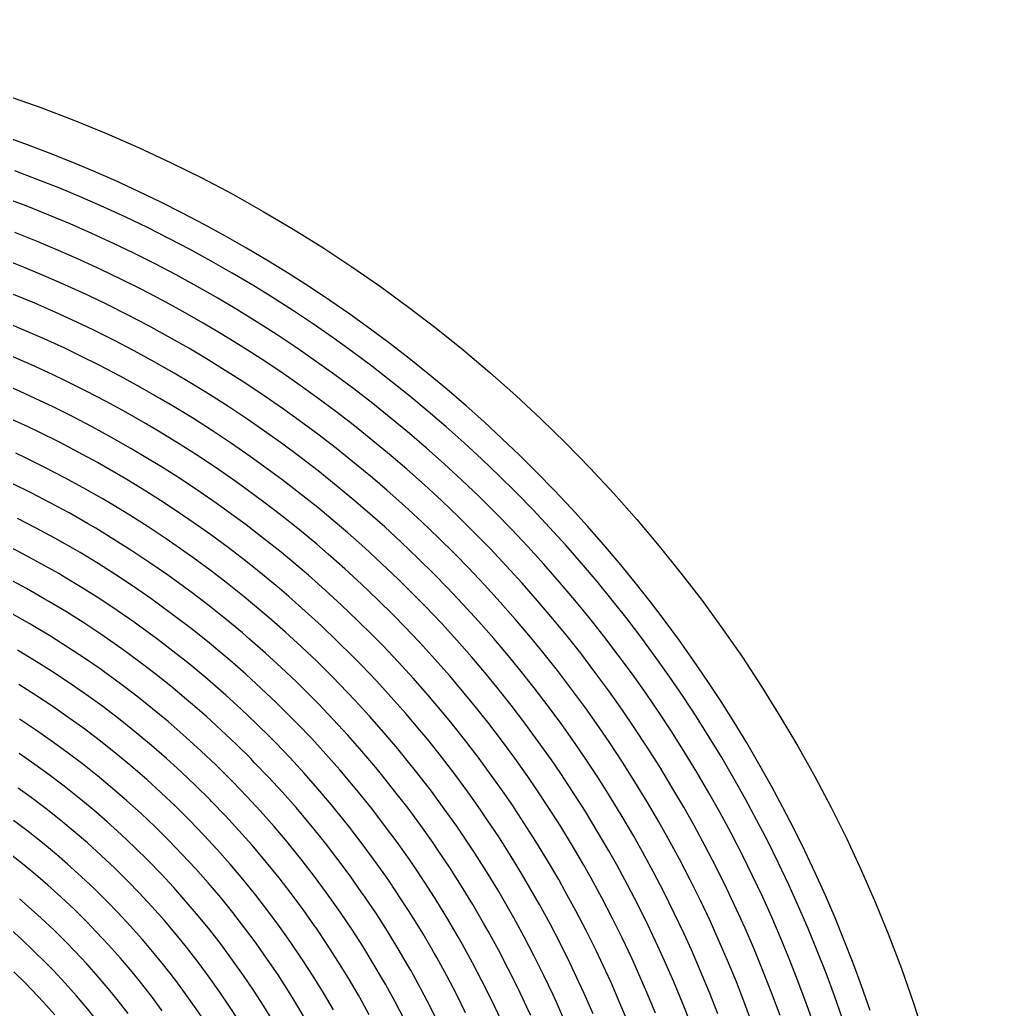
# Model space of a CAD drawing. Header units: inches. Extents: x -5.5 to 5.5, y -5.5 to 5.5.
# Drawn here: x 1.811 to 5.5, y 1.737 to 5.5 of the extents above; entities that cross this region are included whole.
import ezdxf

# ---------------------------------------------------------------- set-up
doc = ezdxf.new("R2010")
doc.units = ezdxf.units.IN
doc.header["$MEASUREMENT"] = 0
doc.linetypes.add('Continuous2', pattern=[0])
doc.layers.add('Unnamed Level 1', color=1, linetype='Continuous')

msp = doc.modelspace()

# ---------------------------------------------------------------- linework, layer by layer
at = {"layer": 'Unnamed Level 1', "color": 4, "linetype": 'Continuous2', "lineweight": -3}
for p, q in [((1.8303, 5.0287), (1.7432, 5.0598)), ((1.9209, 4.9944), (1.8303, 5.0287)), ((2.0068, 4.9602), (1.9209, 4.9944)), ((2.0922, 4.9244), (2.0068, 4.9602)), ((1.8779, 4.8931), (1.7927, 4.9253)), ((1.963, 4.8593), (1.8779, 4.8931)), ((2.1769, 4.8873), (2.0922, 4.9244)), ((2.0474, 4.824), (1.963, 4.8593)), ((2.2609, 4.8486), (2.1769, 4.8873)), ((1.8349, 4.7918), (1.755, 4.8219)), ((2.1313, 4.7872), (2.0474, 4.824)), ((2.3481, 4.8066), (2.2609, 4.8486)), ((1.9191, 4.7584), (1.8349, 4.7918)), ((2.2145, 4.7489), (2.1313, 4.7872)), ((2.4308, 4.765), (2.3481, 4.8066)), ((2.0027, 4.7234), (1.9191, 4.7584)), ((2.2965, 4.7095), (2.2145, 4.7489)), ((2.5127, 4.722), (2.4308, 4.765)), ((2.0857, 4.6871), (2.0027, 4.7234)), ((2.3783, 4.6684), (2.2965, 4.7095)), ((2.5938, 4.6776), (2.5127, 4.722)), ((1.8753, 4.6574), (1.7919, 4.6905)), ((2.168, 4.6492), (2.0857, 4.6871)), ((2.4594, 4.6258), (2.3783, 4.6684)), ((2.6742, 4.6318), (2.5938, 4.6776)), ((1.958, 4.6229), (1.8753, 4.6574)), ((2.2448, 4.6123), (2.168, 4.6492)), ((2.7573, 4.5824), (2.6742, 4.6318)), ((2.0401, 4.587), (1.958, 4.6229)), ((2.3258, 4.5717), (2.2448, 4.6123)), ((2.5397, 4.5819), (2.4594, 4.6258)), ((1.8315, 4.5565), (1.749, 4.5891)), ((1.9133, 4.5224), (1.8315, 4.5565)), ((2.1215, 4.5495), (2.0401, 4.587)), ((2.406, 4.5296), (2.3258, 4.5717)), ((2.6192, 4.5365), (2.5397, 4.5819)), ((2.836, 4.5338), (2.7573, 4.5824)), ((1.9945, 4.4869), (1.9133, 4.5224)), ((2.1932, 4.5151), (2.1215, 4.5495)), ((2.4855, 4.4861), (2.406, 4.5296)), ((2.6973, 4.4901), (2.6192, 4.5365)), ((2.9138, 4.4838), (2.836, 4.5338)), ((2.075, 4.4498), (1.9945, 4.4869)), ((2.2733, 4.4749), (2.1932, 4.5151)), ((2.5642, 4.4413), (2.4855, 4.4861)), ((2.7753, 4.442), (2.6973, 4.4901)), ((2.9908, 4.4325), (2.9138, 4.4838)), ((1.8686, 4.4219), (1.7877, 4.4556)), ((2.1416, 4.4179), (2.075, 4.4498)), ((2.3527, 4.4334), (2.2733, 4.4749)), ((2.6374, 4.3978), (2.5642, 4.4413)), ((2.8523, 4.3926), (2.7753, 4.442)), ((1.9489, 4.3867), (1.8686, 4.4219)), ((2.2209, 4.3782), (2.1416, 4.4179)), ((2.4313, 4.3904), (2.3527, 4.4334)), ((3.0668, 4.3798), (2.9908, 4.4325)), ((2.0285, 4.3502), (1.9489, 4.3867)), ((2.2994, 4.3371), (2.2209, 4.3782)), ((2.5092, 4.346), (2.4313, 4.3904)), ((2.7145, 4.3503), (2.6374, 4.3978)), ((2.9285, 4.3418), (2.8523, 4.3926)), ((3.1452, 4.3235), (3.0668, 4.3798)), ((1.824, 4.3213), (1.744, 4.3546)), ((2.0901, 4.3206), (2.0285, 4.3502)), ((2.3772, 4.2946), (2.2994, 4.3371)), ((2.5775, 4.3055), (2.5092, 4.346)), ((2.7908, 4.3014), (2.7145, 4.3503)), ((3.0037, 4.2897), (2.9285, 4.3418)), ((1.9033, 4.2866), (1.824, 4.3213)), ((2.1685, 4.2814), (2.0901, 4.3206)), ((2.4542, 4.2507), (2.3772, 4.2946)), ((2.6539, 4.2585), (2.5775, 4.3055)), ((2.8662, 4.2512), (2.7908, 4.3014)), ((3.2194, 4.2682), (3.1452, 4.3235)), ((1.982, 4.2505), (1.9033, 4.2866)), ((2.2462, 4.2409), (2.1685, 4.2814)), ((2.7293, 4.2102), (2.6539, 4.2585)), ((3.0775, 4.2368), (3.0037, 4.2897)), ((3.2926, 4.2116), (3.2194, 4.2682)), ((1.8578, 4.1865), (1.7793, 4.2208)), ((2.0386, 4.2233), (1.982, 4.2505)), ((2.1161, 4.1847), (2.0386, 4.2233)), ((2.3231, 4.1989), (2.2462, 4.2409)), ((2.5177, 4.2131), (2.4542, 4.2507)), ((2.9406, 4.1996), (2.8662, 4.2512)), ((3.1509, 4.1821), (3.0775, 4.2368)), ((1.9355, 4.1508), (1.8578, 4.1865)), ((2.1929, 4.1446), (2.1161, 4.1847)), ((2.3992, 4.1555), (2.3231, 4.1989)), ((2.5932, 4.1667), (2.5177, 4.2131)), ((2.8039, 4.1605), (2.7293, 4.2102)), ((3.0097, 4.15), (2.9406, 4.1996)), ((3.2233, 4.1261), (3.1509, 4.1821)), ((3.3647, 4.1538), (3.2926, 4.2116)), ((1.9872, 4.1261), (1.9355, 4.1508)), ((2.2689, 4.1031), (2.1929, 4.1446)), ((2.4579, 4.1207), (2.3992, 4.1555)), ((2.6678, 4.1189), (2.5932, 4.1667)), ((2.8775, 4.1095), (2.8039, 4.1605)), ((3.0824, 4.0959), (3.0097, 4.15)), ((3.4359, 4.0947), (3.3647, 4.1538)), ((1.8122, 4.0864), (1.7347, 4.1202)), ((2.0638, 4.0879), (1.9872, 4.1261)), ((2.3442, 4.0602), (2.2689, 4.1031)), ((2.5326, 4.0749), (2.4579, 4.1207)), ((2.7416, 4.0698), (2.6678, 4.1189)), ((2.942, 4.0632), (2.8775, 4.1095)), ((3.2948, 4.0689), (3.2233, 4.1261)), ((1.889, 4.0511), (1.8122, 4.0864)), ((2.1397, 4.0483), (2.0638, 4.0879)), ((2.6064, 4.0277), (2.5326, 4.0749)), ((2.8144, 4.0194), (2.7416, 4.0698)), ((3.1541, 4.0406), (3.0824, 4.0959)), ((3.3652, 4.0105), (3.2948, 4.0689)), ((3.5091, 4.0318), (3.4359, 4.0947)), ((1.9358, 4.0287), (1.889, 4.0511)), ((2.0115, 3.9911), (1.9358, 4.0287)), ((2.2148, 4.0073), (2.1397, 4.0483)), ((2.3981, 4.0283), (2.3442, 4.0602)), ((2.472, 3.983), (2.3981, 4.0283)), ((2.6793, 3.9792), (2.6064, 4.0277)), ((3.014, 4.0098), (2.942, 4.0632)), ((3.2248, 3.984), (3.1541, 4.0406)), ((3.5781, 3.9702), (3.5091, 4.0318)), ((2.0865, 3.952), (2.0115, 3.9911)), ((2.2892, 3.965), (2.2148, 4.0073)), ((2.8744, 3.9764), (2.8144, 4.0194)), ((3.0849, 3.9551), (3.014, 4.0098)), ((3.434, 3.9513), (3.3652, 4.0105)), ((1.8426, 3.9514), (1.7667, 3.9862)), ((2.1607, 3.9115), (2.0865, 3.952)), ((2.3384, 3.9359), (2.2892, 3.965)), ((2.545, 3.9364), (2.472, 3.983)), ((2.7513, 3.9293), (2.6793, 3.9792)), ((2.9455, 3.9236), (2.8744, 3.9764)), ((3.1548, 3.8991), (3.0849, 3.9551)), ((3.2945, 3.9262), (3.2248, 3.984)), ((3.646, 3.9075), (3.5781, 3.9702)), ((1.8844, 3.9314), (1.8426, 3.9514)), ((1.9592, 3.8943), (1.8844, 3.9314)), ((2.4114, 3.8912), (2.3384, 3.9359)), ((2.6171, 3.8885), (2.545, 3.9364)), ((2.8067, 3.8896), (2.7513, 3.9293)), ((3.0157, 3.8696), (2.9455, 3.9236)), ((3.3589, 3.8708), (3.2945, 3.9262)), ((3.5023, 3.8904), (3.434, 3.9513)), ((2.0333, 3.8557), (1.9592, 3.8943)), ((2.2342, 3.8697), (2.1607, 3.9115)), ((2.4835, 3.8452), (2.4114, 3.8912)), ((2.6882, 3.8392), (2.6171, 3.8885)), ((2.8771, 3.8375), (2.8067, 3.8896)), ((3.2238, 3.8419), (3.1548, 3.8991)), ((3.5696, 3.8284), (3.5023, 3.8904)), ((3.7129, 3.8436), (3.646, 3.9075)), ((1.8331, 3.834), (1.7961, 3.8517)), ((2.1066, 3.8158), (2.0333, 3.8557)), ((2.2787, 3.8434), (2.2342, 3.8697)), ((2.3508, 3.7993), (2.2787, 3.8434)), ((2.5548, 3.7978), (2.4835, 3.8452)), ((2.7391, 3.8028), (2.6882, 3.8392)), ((3.0849, 3.8142), (3.0157, 3.8696)), ((3.2839, 3.7902), (3.2238, 3.8419)), ((3.4266, 3.8106), (3.3589, 3.8708)), ((3.7786, 3.7786), (3.7129, 3.8436)), ((1.907, 3.7974), (1.8331, 3.834)), ((2.1792, 3.7744), (2.1066, 3.8158)), ((2.8087, 3.7512), (2.7391, 3.8028)), ((2.9465, 3.784), (2.8771, 3.8375)), ((3.1531, 3.7577), (3.0849, 3.8142)), ((3.4932, 3.7492), (3.4266, 3.8106)), ((3.6358, 3.7652), (3.5696, 3.8284)), ((1.9802, 3.7594), (1.907, 3.7974)), ((2.219, 3.7509), (2.1792, 3.7744)), ((2.4221, 3.7539), (2.3508, 3.7993)), ((2.6251, 3.7491), (2.5548, 3.7978)), ((3.015, 3.7293), (2.9465, 3.784)), ((3.3509, 3.7307), (3.2839, 3.7902)), ((3.7008, 3.7008), (3.6358, 3.7652)), ((3.846, 3.7096), (3.7786, 3.7786)), ((1.8548, 3.7006), (1.7818, 3.7366)), ((2.0526, 3.72), (1.9802, 3.7594)), ((2.2903, 3.7074), (2.219, 3.7509)), ((2.4926, 3.7071), (2.4221, 3.7539)), ((2.6716, 3.7159), (2.6251, 3.7491)), ((2.8774, 3.6984), (2.8087, 3.7512)), ((3.0823, 3.6734), (3.015, 3.7293)), ((3.209, 3.7097), (3.1531, 3.7577)), ((3.4168, 3.6701), (3.3509, 3.7307)), ((3.5587, 3.6867), (3.4932, 3.7492)), ((1.927, 3.6631), (1.8548, 3.7006)), ((2.1242, 3.6792), (2.0526, 3.72)), ((2.3608, 3.6626), (2.2903, 3.7074)), ((2.5621, 3.659), (2.4926, 3.7071)), ((2.7404, 3.665), (2.6716, 3.7159)), ((2.945, 3.6444), (2.8774, 3.6984)), ((3.2752, 3.6509), (3.209, 3.7097)), ((3.7642, 3.6359), (3.7008, 3.7008)), ((3.9093, 3.6423), (3.846, 3.7096)), ((1.9985, 3.6242), (1.927, 3.6631)), ((2.1594, 3.6584), (2.1242, 3.6792)), ((2.2298, 3.6155), (2.1594, 3.6584)), ((2.4303, 3.6164), (2.3608, 3.6626)), ((2.6041, 3.629), (2.5621, 3.659)), ((2.8083, 3.6129), (2.7404, 3.665)), ((3.134, 3.6291), (3.0823, 3.6734)), ((3.3404, 3.5909), (3.2752, 3.6509)), ((3.4816, 3.6082), (3.4168, 3.6701)), ((3.623, 3.623), (3.5587, 3.6867)), ((2.0692, 3.5839), (1.9985, 3.6242)), ((2.2994, 3.5712), (2.2298, 3.6155)), ((2.499, 3.5689), (2.4303, 3.6164)), ((2.6721, 3.5788), (2.6041, 3.629)), ((2.8751, 3.5595), (2.8083, 3.6129)), ((3.0116, 3.5891), (2.945, 3.6444)), ((3.1996, 3.571), (3.134, 3.6291)), ((3.6824, 3.5623), (3.623, 3.623)), ((3.8269, 3.5694), (3.7642, 3.6359)), ((3.9716, 3.5739), (3.9093, 3.6423)), ((1.8739, 3.5667), (1.8026, 3.6037)), ((2.0999, 3.5658), (2.0692, 3.5839)), ((2.7391, 3.5273), (2.6721, 3.5788)), ((3.0591, 3.5484), (3.0116, 3.5891)), ((3.4045, 3.5297), (3.3404, 3.5909)), ((3.5453, 3.5453), (3.4816, 3.6082)), ((1.9444, 3.5284), (1.8739, 3.5667)), ((2.1694, 3.5235), (2.0999, 3.5658)), ((2.3681, 3.5257), (2.2994, 3.5712)), ((2.5366, 3.542), (2.499, 3.5689)), ((2.6038, 3.4925), (2.5366, 3.542)), ((2.9409, 3.5049), (2.8751, 3.5595)), ((3.124, 3.4911), (3.0591, 3.5484)), ((3.2641, 3.5117), (3.1996, 3.571)), ((3.6006, 3.4886), (3.5453, 3.5453)), ((3.7445, 3.4964), (3.6824, 3.5623)), ((3.8885, 3.5017), (3.8269, 3.5694)), ((4.0326, 3.5044), (3.9716, 3.5739)), ((1.8208, 3.4704), (1.7505, 3.5068)), ((2.0142, 3.4886), (1.9444, 3.5284)), ((2.2381, 3.4799), (2.1694, 3.5235)), ((2.4359, 3.4788), (2.3681, 3.5257)), ((2.8052, 3.4746), (2.7391, 3.5273)), ((2.9842, 3.4678), (2.9409, 3.5049)), ((3.3274, 3.4513), (3.2641, 3.5117)), ((3.4675, 3.4675), (3.4045, 3.5297)), ((3.9489, 3.433), (3.8885, 3.5017)), ((4.0924, 3.4339), (4.0326, 3.5044)), ((1.8904, 3.4326), (1.8208, 3.4704)), ((2.0404, 3.4732), (2.0142, 3.4886)), ((2.109, 3.4316), (2.0404, 3.4732)), ((2.3059, 3.4349), (2.2381, 3.4799)), ((2.4691, 3.455), (2.4359, 3.4788)), ((2.67, 3.4417), (2.6038, 3.4925)), ((2.8702, 3.4206), (2.8052, 3.4746)), ((3.0483, 3.4111), (2.9842, 3.4678)), ((3.1877, 3.4325), (3.124, 3.4911)), ((3.5189, 3.4149), (3.4675, 3.4675)), ((3.6622, 3.4235), (3.6006, 3.4886)), ((3.8055, 3.4295), (3.7445, 3.4964)), ((1.9592, 3.3934), (1.8904, 3.4326)), ((2.1768, 3.3886), (2.109, 3.4316)), ((2.3728, 3.3887), (2.3059, 3.4349)), ((2.5355, 3.4062), (2.4691, 3.455)), ((2.7353, 3.3896), (2.67, 3.4417)), ((3.2504, 3.3728), (3.1877, 3.4325)), ((3.3897, 3.3897), (3.3274, 3.4513)), ((3.8653, 3.3615), (3.8055, 3.4295)), ((4.0081, 3.3632), (3.9489, 3.433)), ((4.1534, 3.3593), (4.0924, 3.4339)), ((1.9809, 3.3806), (1.9592, 3.3934)), ((2.2437, 3.3442), (2.1768, 3.3886)), ((2.4017, 3.368), (2.3728, 3.3887)), ((2.601, 3.3561), (2.5355, 3.4062)), ((2.7995, 3.3363), (2.7353, 3.3896)), ((2.9094, 3.3871), (2.8702, 3.4206)), ((2.9728, 3.3312), (2.9094, 3.3871)), ((3.1114, 3.3533), (3.0483, 3.4111)), ((3.4373, 3.3411), (3.3897, 3.3897)), ((3.5798, 3.3505), (3.5189, 3.4149)), ((3.7225, 3.3573), (3.6622, 3.4235)), ((1.8364, 3.3367), (1.7678, 3.374)), ((2.0486, 3.3396), (1.9809, 3.3806)), ((2.4673, 3.3199), (2.4017, 3.368)), ((2.6654, 3.3047), (2.601, 3.3561)), ((3.1733, 3.2943), (3.1114, 3.3533)), ((3.3119, 3.3119), (3.2504, 3.3728)), ((3.6395, 3.2851), (3.5798, 3.3505)), ((3.7817, 3.2901), (3.7225, 3.3573)), ((3.9238, 3.2925), (3.8653, 3.3615)), ((4.0655, 3.2931), (4.0081, 3.3632)), ((4.2107, 3.2868), (4.1534, 3.3593)), ((1.9042, 3.2981), (1.8364, 3.3367)), ((2.1155, 3.2972), (2.0486, 3.3396)), ((2.3097, 3.2986), (2.2437, 3.3442)), ((2.5319, 3.2704), (2.4673, 3.3199)), ((2.8346, 3.3063), (2.7995, 3.3363)), ((3.0351, 3.274), (2.9728, 3.3312)), ((3.3556, 3.2673), (3.3119, 3.3119)), ((3.4975, 3.2775), (3.4373, 3.3411)), ((1.9215, 3.2879), (1.9042, 3.2981)), ((1.9883, 3.2476), (1.9215, 3.2879)), ((2.1815, 3.2535), (2.1155, 3.2972)), ((2.3344, 3.281), (2.3097, 3.2986)), ((2.3991, 3.2335), (2.3344, 3.281)), ((2.7288, 3.2521), (2.6654, 3.3047)), ((2.8972, 3.2512), (2.8346, 3.3063)), ((3.2341, 3.2341), (3.1733, 3.2943)), ((3.5566, 3.2129), (3.4975, 3.2775)), ((3.698, 3.2186), (3.6395, 3.2851)), ((3.8396, 3.2218), (3.7817, 3.2901)), ((3.9776, 3.2269), (3.9238, 3.2925)), ((4.1222, 3.2213), (4.0655, 3.2931)), ((4.2667, 3.2132), (4.2107, 3.2868)), ((1.8492, 3.2029), (1.7824, 3.2409)), ((2.0543, 3.2058), (1.9883, 3.2476)), ((2.2466, 3.2085), (2.1815, 3.2535)), ((2.5955, 3.2197), (2.5319, 3.2704)), ((2.7598, 3.2256), (2.7288, 3.2521)), ((2.9588, 3.1948), (2.8972, 3.2512)), ((3.0963, 3.2158), (3.0351, 3.274)), ((3.4152, 3.2045), (3.3556, 3.2673)), ((1.8621, 3.1952), (1.8492, 3.2029)), ((2.1193, 3.1627), (2.0543, 3.2058)), ((2.2671, 3.1939), (2.2466, 3.2085)), ((2.4629, 3.1848), (2.3991, 3.2335)), ((2.6581, 3.1678), (2.5955, 3.2197)), ((2.8217, 3.1711), (2.7598, 3.2256)), ((3.1563, 3.1563), (3.0963, 3.2158)), ((3.274, 3.1935), (3.2341, 3.2341)), ((3.4736, 3.1406), (3.4152, 3.2045)), ((3.6144, 3.1471), (3.5566, 3.2129)), ((3.7553, 3.1511), (3.698, 3.2186)), ((3.8898, 3.1606), (3.8396, 3.2218)), ((4.0338, 3.1559), (3.9776, 3.2269)), ((4.1777, 3.1485), (4.1222, 3.2213)), ((4.3214, 3.1387), (4.2667, 3.2132)), ((1.928, 3.1555), (1.8621, 3.1952)), ((2.1835, 3.1184), (2.1193, 3.1627)), ((2.3309, 3.1471), (2.2671, 3.1939)), ((2.5257, 3.1348), (2.4629, 3.1848)), ((2.6851, 3.1448), (2.6581, 3.1678)), ((2.8825, 3.1155), (2.8217, 3.1711)), ((3.0192, 3.1372), (2.9588, 3.1948)), ((3.3329, 3.1314), (3.274, 3.1935)), ((1.993, 3.1144), (1.928, 3.1555)), ((2.3939, 3.0991), (2.3309, 3.1471)), ((2.5874, 3.0835), (2.5257, 3.1348)), ((2.7462, 3.0911), (2.6851, 3.1448)), ((3.0786, 3.0786), (3.0192, 3.1372)), ((3.1924, 3.1196), (3.1563, 3.1563)), ((3.3907, 3.0683), (3.3329, 3.1314)), ((3.5308, 3.0756), (3.4736, 3.1406)), ((3.6711, 3.0804), (3.6144, 3.1471)), ((3.802, 3.0942), (3.7553, 3.1511)), ((3.9454, 3.0904), (3.8898, 3.1606)), ((4.0887, 3.0839), (4.0338, 3.1559)), ((4.2319, 3.0748), (4.1777, 3.1485)), ((4.3748, 3.0633), (4.3214, 3.1387)), ((1.8677, 3.0634), (1.8028, 3.1025)), ((2.0572, 3.072), (1.993, 3.1144)), ((2.1998, 3.1068), (2.1835, 3.1184)), ((2.2628, 3.0607), (2.1998, 3.1068)), ((2.4558, 3.0498), (2.3939, 3.0991)), ((2.8063, 3.0362), (2.7462, 3.0911)), ((2.9422, 3.0587), (2.8825, 3.1155)), ((3.2506, 3.0584), (3.1924, 3.1196)), ((3.857, 3.0248), (3.802, 3.0942)), ((3.9997, 3.0192), (3.9454, 3.0904)), ((1.9318, 3.023), (1.8677, 3.0634)), ((2.1204, 3.0282), (2.0572, 3.072)), ((2.3249, 3.0134), (2.2628, 3.0607)), ((2.5167, 2.9993), (2.4558, 3.0498)), ((2.6104, 3.0639), (2.5874, 3.0835)), ((2.6707, 3.011), (2.6104, 3.0639)), ((3.0008, 3.0008), (2.9422, 3.0587)), ((3.1108, 3.0457), (3.0786, 3.0786)), ((3.3077, 2.996), (3.2506, 3.0584)), ((3.4472, 3.0042), (3.3907, 3.0683)), ((3.5868, 3.0097), (3.5308, 3.0756)), ((3.7142, 3.0279), (3.6711, 3.0804)), ((4.1423, 3.0109), (4.0887, 3.0839)), ((4.2847, 3.0002), (4.2319, 3.0748)), ((4.4291, 2.9838), (4.3748, 3.0633)), ((1.995, 2.9812), (1.9318, 3.023)), ((2.1326, 3.0196), (2.1204, 3.0282)), ((2.1947, 2.9743), (2.1326, 3.0196)), ((2.3859, 2.9648), (2.3249, 3.0134)), ((2.73, 2.9569), (2.6707, 3.011)), ((2.8652, 2.9802), (2.8063, 3.0362)), ((3.1684, 2.9853), (3.1108, 3.0457)), ((3.7686, 2.9593), (3.7142, 3.0279)), ((3.9108, 2.9545), (3.857, 3.0248)), ((4.0528, 2.9471), (3.9997, 3.0192)), ((4.1946, 2.9371), (4.1423, 3.0109)), ((2.0573, 2.9381), (1.995, 2.9812)), ((2.2559, 2.9277), (2.1947, 2.9743)), ((2.5358, 2.983), (2.5167, 2.9993)), ((2.5953, 2.9309), (2.5358, 2.983)), ((2.923, 2.923), (2.8652, 2.9802)), ((3.0293, 2.9717), (3.0008, 3.0008)), ((3.2248, 2.9237), (3.1684, 2.9853)), ((3.3636, 2.9327), (3.3077, 2.996)), ((3.5025, 2.939), (3.4472, 3.0042)), ((3.6264, 2.9615), (3.5868, 3.0097)), ((4.3357, 2.9255), (4.2847, 3.0002)), ((4.4798, 2.9065), (4.4291, 2.9838)), ((1.8707, 2.9316), (1.8075, 2.9713)), ((2.0654, 2.9324), (2.0573, 2.9381)), ((2.446, 2.915), (2.3859, 2.9648)), ((2.7882, 2.9016), (2.73, 2.9569)), ((3.0862, 2.9121), (3.0293, 2.9717)), ((3.5386, 2.895), (3.5025, 2.939)), ((3.6803, 2.8937), (3.6264, 2.9615)), ((3.8218, 2.8897), (3.7686, 2.9593)), ((3.9632, 2.8832), (3.9108, 2.9545)), ((4.1045, 2.874), (4.0528, 2.9471)), ((4.2424, 2.8671), (4.1946, 2.9371)), ((1.9329, 2.8904), (1.8707, 2.9316)), ((2.1267, 2.8878), (2.0654, 2.9324)), ((2.3161, 2.8798), (2.2559, 2.9277)), ((2.4612, 2.9021), (2.446, 2.915)), ((2.5199, 2.8507), (2.4612, 2.9021)), ((2.6538, 2.8776), (2.5953, 2.9309)), ((2.8452, 2.8452), (2.7882, 2.9016)), ((2.9478, 2.8978), (2.923, 2.923)), ((3.004, 2.839), (2.9478, 2.8978)), ((3.1419, 2.8514), (3.0862, 2.9121)), ((3.28, 2.8612), (3.2248, 2.9237)), ((3.4183, 2.8683), (3.3636, 2.9327)), ((4.386, 2.849), (4.3357, 2.9255)), ((4.5292, 2.8283), (4.4798, 2.9065)), ((1.9942, 2.848), (1.9329, 2.8904)), ((2.187, 2.8419), (2.1267, 2.8878)), ((2.3753, 2.8307), (2.3161, 2.8798)), ((2.7112, 2.8231), (2.6538, 2.8776)), ((3.334, 2.7976), (3.28, 2.8612)), ((3.4509, 2.8286), (3.4183, 2.8683)), ((3.5919, 2.8281), (3.5386, 2.895)), ((3.7329, 2.825), (3.6803, 2.8937)), ((3.8737, 2.8192), (3.8218, 2.8897)), ((4.0144, 2.8109), (3.9632, 2.8832)), ((4.1491, 2.8087), (4.1045, 2.874)), ((4.2922, 2.7915), (4.2424, 2.8671)), ((1.8708, 2.7997), (1.8095, 2.8401)), ((2.0587, 2.8013), (1.9942, 2.848)), ((2.2463, 2.7948), (2.187, 2.8419)), ((2.3866, 2.8211), (2.3753, 2.8307)), ((2.5776, 2.7982), (2.5199, 2.8507)), ((2.7674, 2.7674), (2.7112, 2.8231)), ((2.8664, 2.8237), (2.8452, 2.8452)), ((2.9219, 2.7658), (2.8664, 2.8237)), ((3.059, 2.7791), (3.004, 2.839)), ((3.1964, 2.7896), (3.1419, 2.8514)), ((3.5036, 2.7625), (3.4509, 2.8286)), ((3.6439, 2.7602), (3.5919, 2.8281)), ((3.7842, 2.7553), (3.7329, 2.825)), ((4.4349, 2.7717), (4.386, 2.849)), ((4.5772, 2.7494), (4.5292, 2.8283)), ((1.9311, 2.7579), (1.8708, 2.7997)), ((2.1181, 2.7562), (2.0587, 2.8013)), ((2.3046, 2.7465), (2.2463, 2.7948)), ((2.4446, 2.7706), (2.3866, 2.8211)), ((2.6342, 2.7445), (2.5776, 2.7982)), ((3.2497, 2.7268), (3.1964, 2.7896)), ((3.3632, 2.762), (3.334, 2.7976)), ((3.9243, 2.7478), (3.8737, 2.8192)), ((4.0559, 2.7503), (4.0144, 2.8109)), ((4.1984, 2.734), (4.1491, 2.8087)), ((4.3406, 2.715), (4.2922, 2.7915)), ((1.9907, 2.7147), (1.9311, 2.7579)), ((2.1765, 2.7098), (2.1181, 2.7562)), ((2.5014, 2.7188), (2.4446, 2.7706)), ((2.785, 2.7496), (2.7674, 2.7674)), ((2.8397, 2.6925), (2.785, 2.7496)), ((2.9762, 2.7067), (2.9219, 2.7658)), ((3.1129, 2.7181), (3.059, 2.7791)), ((3.4153, 2.6968), (3.3632, 2.762)), ((3.555, 2.6955), (3.5036, 2.7625)), ((3.6947, 2.6914), (3.6439, 2.7602)), ((3.8342, 2.6847), (3.7842, 2.7553)), ((3.9626, 2.6919), (3.9243, 2.7478)), ((4.1046, 2.6764), (4.0559, 2.7503)), ((4.4824, 2.6935), (4.4349, 2.7717)), ((4.6239, 2.6696), (4.5772, 2.7494)), ((2.0492, 2.6704), (1.9907, 2.7147)), ((2.2339, 2.6622), (2.1765, 2.7098)), ((2.3121, 2.7401), (2.3046, 2.7465)), ((2.3692, 2.6903), (2.3121, 2.7401)), ((2.5572, 2.6659), (2.5014, 2.7188)), ((2.6897, 2.6897), (2.6342, 2.7445)), ((3.1655, 2.6561), (3.1129, 2.7181)), ((3.2756, 2.6955), (3.2497, 2.7268)), ((4.2463, 2.6583), (4.1984, 2.734)), ((4.3877, 2.6377), (4.3406, 2.715)), ((1.868, 2.6678), (1.8087, 2.7089)), ((2.4253, 2.6394), (2.3692, 2.6903)), ((2.7036, 2.6755), (2.6897, 2.6897)), ((2.7577, 2.6192), (2.7036, 2.6755)), ((2.8933, 2.6343), (2.8397, 2.6925)), ((3.0293, 2.6466), (2.9762, 2.7067)), ((3.327, 2.6311), (3.2756, 2.6955)), ((3.4661, 2.6306), (3.4153, 2.6968)), ((3.6052, 2.6275), (3.555, 2.6955)), ((3.7441, 2.6216), (3.6947, 2.6914)), ((3.8694, 2.6334), (3.8342, 2.6847)), ((4.0109, 2.6188), (3.9626, 2.6919)), ((4.1521, 2.6016), (4.1046, 2.6764)), ((4.5286, 2.6146), (4.4824, 2.6935)), ((1.9228, 2.6282), (1.868, 2.6678)), ((2.1067, 2.6248), (2.0492, 2.6704)), ((2.294, 2.6101), (2.2339, 2.6622)), ((2.4803, 2.5873), (2.4253, 2.6394)), ((2.6119, 2.6119), (2.5572, 2.6659)), ((2.9458, 2.575), (2.8933, 2.6343)), ((3.0812, 2.5854), (3.0293, 2.6466)), ((3.188, 2.6289), (3.1655, 2.6561)), ((4.2929, 2.5819), (4.2463, 2.6583)), ((4.4333, 2.5596), (4.3877, 2.6377)), ((4.671, 2.5856), (4.6239, 2.6696)), ((1.9804, 2.5846), (1.9228, 2.6282)), ((2.1632, 2.578), (2.1067, 2.6248)), ((2.3492, 2.56), (2.294, 2.6101)), ((2.6223, 2.6013), (2.6119, 2.6119)), ((2.6756, 2.5459), (2.6223, 2.6013)), ((2.8105, 2.5619), (2.7577, 2.6192)), ((3.2388, 2.5654), (3.188, 2.6289)), ((3.3773, 2.5658), (3.327, 2.6311)), ((3.5157, 2.5635), (3.4661, 2.6306)), ((3.654, 2.5585), (3.6052, 2.6275)), ((3.7762, 2.5748), (3.7441, 2.6216)), ((3.9171, 2.5612), (3.8694, 2.6334)), ((4.0578, 2.5449), (4.0109, 2.6188)), ((4.1981, 2.526), (4.1521, 2.6016)), ((4.5729, 2.5356), (4.5286, 2.6146)), ((1.8549, 2.5415), (1.8049, 2.5777)), ((2.0369, 2.5397), (1.9804, 2.5846)), ((2.2187, 2.5298), (2.1632, 2.578)), ((2.4033, 2.5087), (2.3492, 2.56)), ((2.5341, 2.5341), (2.4803, 2.5873)), ((2.8622, 2.5035), (2.8105, 2.5619)), ((2.9969, 2.5147), (2.9458, 2.575)), ((3.1004, 2.5622), (3.0812, 2.5854)), ((3.1506, 2.4997), (3.1004, 2.5622)), ((3.2884, 2.501), (3.2388, 2.5654)), ((3.4262, 2.4995), (3.3773, 2.5658)), ((3.5639, 2.4955), (3.5157, 2.5635)), ((3.8234, 2.5035), (3.7762, 2.5748)), ((3.9636, 2.4881), (3.9171, 2.5612)), ((4.3381, 2.5046), (4.2929, 2.5819)), ((4.4749, 2.4856), (4.4333, 2.5596)), ((4.7148, 2.5042), (4.671, 2.5856)), ((1.9115, 2.4987), (1.8549, 2.5415)), ((2.0925, 2.4937), (2.0369, 2.5397)), ((2.2731, 2.4805), (2.2187, 2.5298)), ((2.541, 2.5271), (2.5341, 2.5341)), ((2.5936, 2.4726), (2.541, 2.5271)), ((2.7277, 2.4894), (2.6756, 2.5459)), ((3.683, 2.5163), (3.654, 2.5585)), ((4.1034, 2.4701), (4.0578, 2.5449)), ((4.2428, 2.4496), (4.1981, 2.526)), ((4.6163, 2.4551), (4.5729, 2.5356)), ((1.9672, 2.4547), (1.9115, 2.4987)), ((2.1435, 2.4495), (2.0925, 2.4937)), ((2.4563, 2.4563), (2.4033, 2.5087)), ((2.7787, 2.4319), (2.7277, 2.4894)), ((2.9127, 2.444), (2.8622, 2.5035)), ((3.0128, 2.4955), (2.9969, 2.5147)), ((3.0624, 2.4339), (3.0128, 2.4955)), ((3.1995, 2.4361), (3.1506, 2.4997)), ((3.3367, 2.4356), (3.2884, 2.501)), ((3.4738, 2.4324), (3.4262, 2.4995)), ((3.5898, 2.4576), (3.5639, 2.4955)), ((3.7297, 2.4459), (3.683, 2.5163)), ((3.8693, 2.4314), (3.8234, 2.5035)), ((4.0086, 2.4143), (3.9636, 2.4881)), ((4.3769, 2.4356), (4.3381, 2.5046)), ((4.5179, 2.406), (4.4749, 2.4856)), ((4.7572, 2.4221), (4.7148, 2.5042)), ((1.8428, 2.4129), (1.7871, 2.4549)), ((2.0217, 2.4094), (1.9672, 2.4547)), ((2.197, 2.401), (2.1435, 2.4495)), ((2.3264, 2.4301), (2.2731, 2.4805)), ((2.5116, 2.3992), (2.4563, 2.4563)), ((2.645, 2.417), (2.5936, 2.4726)), ((3.636, 2.3881), (3.5898, 2.4576)), ((4.1475, 2.3946), (4.1034, 2.4701)), ((4.2788, 2.3855), (4.2428, 2.4496)), ((4.6583, 2.3738), (4.6163, 2.4551)), ((1.8974, 2.3696), (1.8428, 2.4129)), ((2.0684, 2.3691), (2.0217, 2.4094)), ((2.3785, 2.3785), (2.3264, 2.4301)), ((2.6952, 2.3603), (2.645, 2.417)), ((2.8284, 2.3733), (2.7787, 2.4319)), ((2.9253, 2.4288), (2.9127, 2.444)), ((2.9742, 2.368), (2.9253, 2.4288)), ((3.1107, 2.3712), (3.0624, 2.4339)), ((3.2472, 2.3716), (3.1995, 2.4361)), ((3.3837, 2.3693), (3.3367, 2.4356)), ((3.4967, 2.399), (3.4738, 2.4324)), ((3.7751, 2.3746), (3.7297, 2.4459)), ((3.9139, 2.3584), (3.8693, 2.4314)), ((4.0523, 2.3396), (4.0086, 2.4143)), ((4.4194, 2.3568), (4.3769, 2.4356)), ((4.7981, 2.3392), (4.7572, 2.4221)), ((2.2495, 2.3515), (2.197, 2.401)), ((2.4296, 2.3258), (2.3785, 2.3785)), ((2.5622, 2.3445), (2.5116, 2.3992)), ((2.8378, 2.3619), (2.8284, 2.3733)), ((3.1577, 2.3076), (3.1107, 2.3712)), ((3.2936, 2.3062), (3.2472, 2.3716)), ((3.5424, 2.3304), (3.4967, 2.399)), ((3.6809, 2.3178), (3.636, 2.3881)), ((3.8191, 2.3025), (3.7751, 2.3746)), ((4.1809, 2.3354), (4.1475, 2.3946)), ((4.321, 2.3077), (4.2788, 2.3855)), ((4.5594, 2.3256), (4.5179, 2.406)), ((4.6988, 2.2919), (4.6583, 2.3738)), ((1.951, 2.3252), (1.8974, 2.3696)), ((2.121, 2.3215), (2.0684, 2.3691)), ((2.3007, 2.3007), (2.2495, 2.3515)), ((2.6117, 2.2887), (2.5622, 2.3445)), ((2.7441, 2.3026), (2.6952, 2.3603)), ((2.8861, 2.3021), (2.8378, 2.3619)), ((3.0219, 2.3063), (2.9742, 2.368)), ((3.4036, 2.3402), (3.3837, 2.3693)), ((3.4487, 2.2726), (3.4036, 2.3402)), ((3.957, 2.2846), (3.9139, 2.3584)), ((4.0829, 2.2853), (4.0523, 2.3396)), ((4.2226, 2.2585), (4.1809, 2.3354)), ((4.4605, 2.2773), (4.4194, 2.3568)), ((4.8375, 2.2558), (4.7981, 2.3392)), ((1.8277, 2.2846), (1.774, 2.327)), ((1.9932, 2.2887), (1.951, 2.3252)), ((2.1725, 2.2728), (2.121, 2.3215)), ((2.3477, 2.2523), (2.3007, 2.3007)), ((2.4795, 2.272), (2.4296, 2.3258)), ((2.7504, 2.2951), (2.7441, 2.3026)), ((2.9331, 2.2413), (2.8861, 2.3021)), ((3.0683, 2.2436), (3.0219, 2.3063)), ((3.2035, 2.2431), (3.1577, 2.3076)), ((3.3106, 2.2815), (3.2936, 2.3062)), ((3.5867, 2.2609), (3.5424, 2.3304)), ((3.7244, 2.2466), (3.6809, 2.3178)), ((3.8618, 2.2296), (3.8191, 2.3025)), ((4.3617, 2.2291), (4.321, 2.3077)), ((4.5995, 2.2445), (4.5594, 2.3256)), ((1.8803, 2.2409), (1.8277, 2.2846)), ((2.045, 2.242), (1.9932, 2.2887)), ((2.223, 2.223), (2.1725, 2.2728)), ((2.5282, 2.2171), (2.4795, 2.272)), ((2.6599, 2.2319), (2.6117, 2.2887)), ((2.798, 2.2362), (2.7504, 2.2951)), ((3.3551, 2.2148), (3.3106, 2.2815)), ((3.4925, 2.2041), (3.4487, 2.2726)), ((3.6297, 2.1907), (3.5867, 2.2609)), ((3.9849, 2.2351), (3.957, 2.2846)), ((4.1242, 2.2092), (4.0829, 2.2853)), ((4.2628, 2.1808), (4.2226, 2.2585)), ((4.5002, 2.1972), (4.4605, 2.2773)), ((4.7378, 2.2093), (4.6988, 2.2919)), ((1.9182, 2.2082), (1.8803, 2.2409)), ((2.0957, 2.1942), (2.045, 2.242)), ((2.2658, 2.1788), (2.223, 2.223)), ((2.3968, 2.1994), (2.3477, 2.2523)), ((2.7099, 2.1703), (2.6599, 2.2319)), ((2.8443, 2.1764), (2.798, 2.2362)), ((2.9788, 2.1796), (2.9331, 2.2413)), ((3.1133, 2.18), (3.0683, 2.2436)), ((3.2175, 2.2226), (3.2035, 2.2431)), ((3.2615, 2.1569), (3.2175, 2.2226)), ((3.7665, 2.1746), (3.7244, 2.2466)), ((3.887, 2.1848), (3.8618, 2.2296)), ((4.0258, 2.16), (3.9849, 2.2351)), ((4.401, 2.1498), (4.3617, 2.2291)), ((4.6382, 2.1628), (4.5995, 2.2445)), ((4.8769, 2.1687), (4.8375, 2.2558)), ((1.969, 2.1624), (1.9182, 2.2082)), ((2.1452, 2.1452), (2.0957, 2.1942)), ((2.4447, 2.1455), (2.3968, 2.1994)), ((2.5756, 2.1612), (2.5282, 2.2171)), ((3.3984, 2.1472), (3.3551, 2.2148)), ((3.5349, 2.1347), (3.4925, 2.2041)), ((3.6712, 2.1196), (3.6297, 2.1907)), ((3.9274, 2.1107), (3.887, 2.1848)), ((4.164, 2.1325), (4.1242, 2.2092)), ((4.5385, 2.1163), (4.5002, 2.1972)), ((4.7748, 2.1275), (4.7378, 2.2093)), ((1.8432, 2.1277), (1.8096, 2.1566)), ((2.0188, 2.1155), (1.969, 2.1624)), ((2.184, 2.1052), (2.1452, 2.1452)), ((2.3141, 2.1268), (2.2658, 2.1788)), ((2.4913, 2.0905), (2.4447, 2.1455)), ((2.6219, 2.1042), (2.5756, 2.1612)), ((2.7556, 2.1113), (2.7099, 2.1703)), ((2.8894, 2.1155), (2.8443, 2.1764)), ((3.0232, 2.1169), (2.9788, 2.1796)), ((3.1245, 2.1638), (3.1133, 2.18)), ((3.168, 2.099), (3.1245, 2.1638)), ((3.3042, 2.0903), (3.2615, 2.1569)), ((3.4402, 2.0788), (3.3984, 2.1472)), ((3.7891, 2.1346), (3.7665, 2.1746)), ((4.0652, 2.0841), (4.0258, 2.16)), ((4.3017, 2.1024), (4.2628, 2.1808)), ((4.4388, 2.0698), (4.401, 2.1498)), ((4.6728, 2.0862), (4.6382, 2.1628)), ((4.9134, 2.0837), (4.8769, 2.1687)), ((1.8931, 2.0828), (1.8432, 2.1277)), ((2.0674, 2.0674), (2.0188, 2.1155)), ((2.3612, 2.0738), (2.3141, 2.1268)), ((2.8, 2.0515), (2.7556, 2.1113)), ((2.9331, 2.0538), (2.8894, 2.1155)), ((3.0316, 2.1048), (3.0232, 2.1169)), ((3.576, 2.0646), (3.5349, 2.1347)), ((3.6912, 2.0842), (3.6712, 2.1196)), ((3.829, 2.0613), (3.7891, 2.1346)), ((3.9664, 2.0358), (3.9274, 2.1107)), ((4.2024, 2.055), (4.164, 2.1325)), ((4.5708, 2.0449), (4.5385, 2.1163)), ((4.8111, 2.0434), (4.7748, 2.1275)), ((1.9419, 2.0368), (1.8931, 2.0828)), ((2.2315, 2.0542), (2.184, 2.1052)), ((2.4071, 2.0198), (2.3612, 2.0738)), ((2.5338, 2.0382), (2.4913, 2.0905)), ((2.6668, 2.0463), (2.6219, 2.1042)), ((3.0744, 2.0411), (3.0316, 2.1048)), ((3.2101, 2.0334), (3.168, 2.099)), ((3.3455, 2.0228), (3.3042, 2.0903)), ((3.4807, 2.0096), (3.4402, 2.0788)), ((3.7307, 2.012), (3.6912, 2.0842)), ((4.1032, 2.0076), (4.0652, 2.0841)), ((4.3391, 2.0233), (4.3017, 2.1024)), ((4.4688, 2.0035), (4.4388, 2.0698)), ((4.7087, 2.0031), (4.6728, 2.0862)), ((4.9485, 1.9981), (4.9134, 2.0837)), ((1.8172, 2.0032), (1.7682, 2.0471)), ((1.9896, 1.9896), (1.9419, 2.0368)), ((2.1022, 2.0316), (2.0674, 2.0674)), ((2.2778, 2.0022), (2.2315, 2.0542)), ((2.5781, 1.9812), (2.5338, 2.0382)), ((2.7105, 1.9874), (2.6668, 2.0463)), ((2.843, 1.9907), (2.8, 2.0515)), ((2.9386, 2.0458), (2.9331, 2.0538)), ((2.9809, 1.9831), (2.9386, 2.0458)), ((3.116, 1.9764), (3.0744, 2.0411)), ((3.2508, 1.9669), (3.2101, 2.0334)), ((3.5934, 2.0339), (3.576, 2.0646)), ((3.6324, 1.9626), (3.5934, 2.0339)), ((3.8676, 1.9874), (3.829, 2.0613)), ((4.0039, 1.9601), (3.9664, 2.0358)), ((4.2394, 1.9769), (4.2024, 2.055)), ((4.6063, 1.9627), (4.5708, 2.0449)), ((4.8458, 1.9587), (4.8111, 2.0434)), ((1.8651, 1.9581), (1.8172, 2.0032)), ((2.1489, 1.9816), (2.1022, 2.0316)), ((2.3228, 1.9491), (2.2778, 2.0022)), ((2.4459, 1.9721), (2.4071, 2.0198)), ((3.3854, 1.9546), (3.3455, 2.0228)), ((3.4955, 1.9834), (3.4807, 2.0096)), ((3.7688, 1.939), (3.7307, 2.012)), ((4.1397, 1.9304), (4.1032, 2.0076)), ((4.3668, 1.9622), (4.3391, 2.0233)), ((4.504, 1.9223), (4.4688, 2.0035)), ((4.7431, 1.9193), (4.7087, 2.0031)), ((4.9822, 1.9119), (4.9485, 1.9981)), ((1.9118, 1.9118), (1.8651, 1.9581)), ((2.0205, 1.9579), (1.9896, 1.9896)), ((2.0663, 1.9089), (2.0205, 1.9579)), ((2.1943, 1.9305), (2.1489, 1.9816)), ((2.4894, 1.9161), (2.4459, 1.9721)), ((2.6211, 1.9233), (2.5781, 1.9812)), ((2.7529, 1.9276), (2.7105, 1.9874)), ((2.8874, 1.925), (2.843, 1.9907)), ((3.0219, 1.9194), (2.9809, 1.9831)), ((3.1561, 1.9109), (3.116, 1.9764)), ((3.2902, 1.8996), (3.2508, 1.9669)), ((3.5341, 1.9131), (3.4955, 1.9834)), ((3.67, 1.8905), (3.6324, 1.9626)), ((3.9047, 1.9127), (3.8676, 1.9874)), ((4.04, 1.8839), (4.0039, 1.9601)), ((4.2648, 1.9207), (4.2394, 1.9769)), ((4.4017, 1.8818), (4.3668, 1.9622)), ((4.6404, 1.8798), (4.6063, 1.9627)), ((4.8791, 1.8734), (4.8458, 1.9587)), ((2.2386, 1.8784), (2.1943, 1.9305)), ((2.3579, 1.9059), (2.3228, 1.9491)), ((2.6628, 1.8645), (2.6211, 1.9233)), ((2.794, 1.8669), (2.7529, 1.9276)), ((2.9278, 1.8624), (2.8874, 1.925)), ((3.0614, 1.8549), (3.0219, 1.9194)), ((3.3977, 1.9329), (3.3854, 1.9546)), ((3.4358, 1.8636), (3.3977, 1.9329)), ((3.8054, 1.8653), (3.7688, 1.939)), ((4.1629, 1.8793), (4.1397, 1.9304)), ((4.2994, 1.8414), (4.2648, 1.9207)), ((4.5378, 1.8403), (4.504, 1.9223)), ((4.7761, 1.8348), (4.7431, 1.9193)), ((1.9388, 1.8842), (1.9118, 1.9118)), ((1.9837, 1.8362), (1.9388, 1.8842)), ((2.1109, 1.8588), (2.0663, 1.9089)), ((2.4008, 1.851), (2.3579, 1.9059)), ((2.5317, 1.8592), (2.4894, 1.9161)), ((3.1949, 1.8446), (3.1561, 1.9109)), ((3.2999, 1.8824), (3.2902, 1.8996)), ((3.3376, 1.8141), (3.2999, 1.8824)), ((3.5712, 1.8421), (3.5341, 1.9131)), ((3.7062, 1.8178), (3.67, 1.8905)), ((3.9403, 1.8374), (3.9047, 1.9127)), ((4.061, 1.8377), (4.04, 1.8839)), ((4.4351, 1.8008), (4.4017, 1.8818)), ((5.0143, 1.8251), (4.9822, 1.9119)), ((1.8341, 1.8341), (1.7883, 1.8793)), ((2.1543, 1.8077), (2.1109, 1.8588)), ((2.27, 1.8397), (2.2386, 1.8784)), ((2.4423, 1.7951), (2.4008, 1.851)), ((2.5727, 1.8014), (2.5317, 1.8592)), ((2.7005, 1.8088), (2.6628, 1.8645)), ((2.8337, 1.8053), (2.794, 1.8669)), ((2.9668, 1.7989), (2.9278, 1.8624)), ((3.0996, 1.7896), (3.0614, 1.8549)), ((3.2022, 1.8318), (3.1949, 1.8446)), ((3.4725, 1.7936), (3.4358, 1.8636)), ((3.8406, 1.7909), (3.8054, 1.8653)), ((4.1971, 1.8008), (4.1629, 1.8793)), ((4.6731, 1.7963), (4.6404, 1.8798)), ((4.9109, 1.7874), (4.8791, 1.8734)), ((1.8571, 1.8104), (1.8341, 1.8341)), ((1.9012, 1.7634), (1.8571, 1.8104)), ((2.0275, 1.7871), (1.9837, 1.8362)), ((2.1822, 1.7734), (2.1543, 1.8077)), ((2.3122, 1.7858), (2.27, 1.8397)), ((2.7397, 1.7482), (2.7005, 1.8088)), ((3.2393, 1.7645), (3.2022, 1.8318)), ((3.3738, 1.7451), (3.3376, 1.8141)), ((3.607, 1.7703), (3.5712, 1.8421)), ((3.7409, 1.7444), (3.7062, 1.8178)), ((3.9591, 1.7962), (3.9403, 1.8374)), ((4.0948, 1.7603), (4.061, 1.8377)), ((4.3324, 1.7613), (4.2994, 1.8414)), ((4.57, 1.7577), (4.5378, 1.8403)), ((4.8076, 1.7498), (4.7761, 1.8348)), ((5.0467, 1.7324), (5.0143, 1.8251)), ((2.07, 1.737), (2.0275, 1.7871)), ((2.2236, 1.7206), (2.1822, 1.7734)), ((2.353, 1.731), (2.3122, 1.7858)), ((2.4826, 1.7383), (2.4423, 1.7951)), ((2.6071, 1.7506), (2.5727, 1.8014)), ((2.8721, 1.7429), (2.8337, 1.8053)), ((3.0044, 1.7346), (2.9668, 1.7989)), ((3.1045, 1.7811), (3.0996, 1.7896)), ((3.1411, 1.7149), (3.1045, 1.7811)), ((3.5077, 1.7228), (3.4725, 1.7936)), ((3.6412, 1.6979), (3.607, 1.7703)), ((3.8572, 1.7545), (3.8406, 1.7909)), ((3.9925, 1.7197), (3.9591, 1.7962)), ((4.2298, 1.7218), (4.1971, 1.8008)), ((4.467, 1.7192), (4.4351, 1.8008)), ((4.7042, 1.7122), (4.6731, 1.7963)), ((4.9415, 1.7003), (4.9109, 1.7874)), ((1.9441, 1.7153), (1.9012, 1.7634)), ((2.0944, 1.7071), (2.07, 1.737)), ((2.5138, 1.6924), (2.4826, 1.7383)), ((2.6457, 1.6911), (2.6071, 1.7506)), ((2.7775, 1.6868), (2.7397, 1.7482)), ((2.9091, 1.6796), (2.8721, 1.7429)), ((3.275, 1.6965), (3.2393, 1.7645)), ((3.4085, 1.6753), (3.3738, 1.7451)), ((3.7553, 1.7129), (3.7409, 1.7444)), ((3.8902, 1.6791), (3.8572, 1.7545)), ((4.1271, 1.6822), (4.0948, 1.7603)), ((4.364, 1.6806), (4.3324, 1.7613)), ((4.6008, 1.6746), (4.57, 1.7577)), ((4.8362, 1.6681), (4.8076, 1.7498))]:
    msp.add_line(p, q, dxfattribs=at)
msp.add_circle((0, 0), 5.5, dxfattribs=at)

doc.saveas('drawing.dxf')
